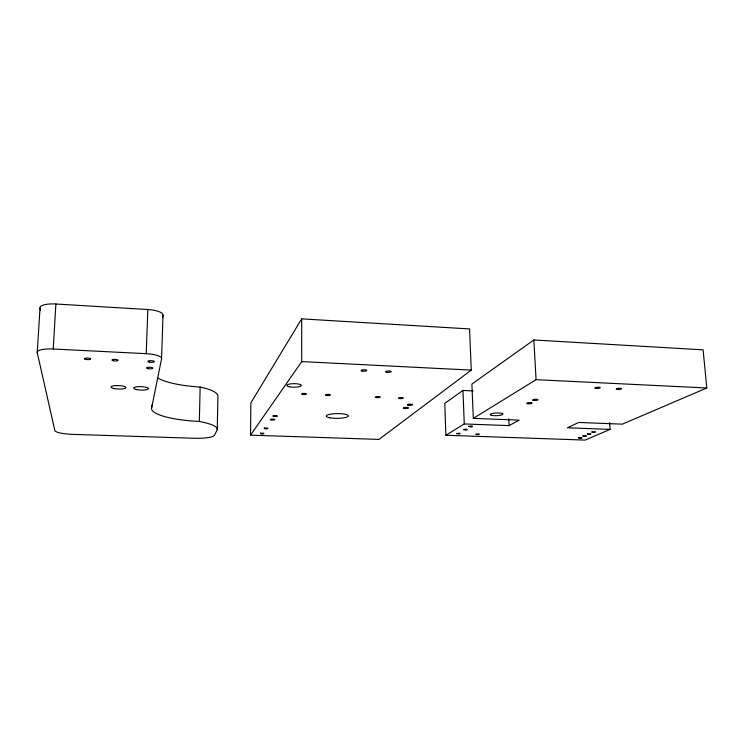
<?xml version="1.0" encoding="UTF-8"?>
<svg xmlns="http://www.w3.org/2000/svg" width="744" height="744" viewBox="0 0 744 744"><rect width="100%" height="100%" fill="white"/><g stroke="black" fill="none" stroke-linecap="round" stroke-linejoin="round"><path stroke-width="1.12" d="M250.523 435.156L250.886 402.829L301.701 318.869L469.566 328.932L471.259 370.112L379.003 439.406L250.523 435.156L301.729 361.593L301.701 318.869M217.257 429.827A48.546 9.644 1.3 0 0 199.336 421.476A56.126 12.23 1.1 0 1 151.72 407.563L161.578 358.701L163.001 315.279A15.894 4.78 3 0 0 147.833 309.523L55.884 304.008A16.563 4.864 4.5 0 0 40.018 308.035L37.228 352.572L54.842 430.553A17.279 3.274 2.3 0 0 72.633 434.366L194.221 438.263A18.749 3.646 1 0 0 214.374 435.324L217.257 429.827L217.899 396.654A48.165 11.048 1.7 0 0 200.145 387.047A55.651 13.987 1.4 0 1 157.895 378.119M199.336 421.476L200.145 387.047M151.72 407.563L151.795 405.285M161.578 358.701A16.061 4.194 2.4 0 0 146.215 353.679L147.833 309.523M37.228 352.572A16.731 4.269 3.7 0 1 53.233 349.01L55.884 304.008M162.592 317.548L163.001 315.279M473.231 390.898L462.963 390.433L444.782 403.378L445.889 435.268L585.128 440.085L610.099 429.39L609.596 422.453M610.099 429.39L567.421 427.8L578.739 422.462L622.328 424.154L706.8 387.987L703.099 349.838L533.839 339.98L471.891 384.081L473.305 418.37L519.145 420.155L509.101 425.615L464.275 423.941L445.889 435.268M473.305 418.37L536.08 379.673L706.8 387.987M53.233 349.01L146.215 353.679M301.729 361.593L471.259 370.112M40.018 308.035L40.455 310.313M533.839 339.98L536.08 379.673M508.766 418.751L509.101 425.615M462.963 390.433L464.275 423.941M456.788 433.566C460.387 435.231 461.959 432.115 456.788 433.566M463.512 429.521C467.065 431.371 469.669 428.116 463.512 429.521M468.729 426.377C472.282 428.293 474.998 424.945 468.729 426.377M475.993 434.245C479.48 435.882 481.201 432.794 475.993 434.245M578.572 437.844C581.12 439.49 585.091 436.663 578.572 437.844M582.915 435.928C585.454 437.621 589.518 434.738 582.915 435.928M587.341 433.994C589.871 435.705 594.038 432.776 587.341 433.994M591.852 432.013C594.372 433.761 598.641 430.776 591.852 432.013M264.306 428.07C264.65 430.172 272.239 427.54 264.306 428.07M260.474 433.241C260.846 435.24 268.212 432.738 260.474 433.241M137.11 389.679A7.394 1.721 2.1 0 0 148.437 388.684A7.394 1.721 2.1 0 0 137.631 386.713A7.394 1.721 2.1 0 0 137.11 389.679M114.632 388.656A7.468 1.73 2.4 0 0 125.941 387.652A7.468 1.73 2.4 0 0 114.883 385.662A7.468 1.73 2.4 0 0 114.632 388.656M84.965 359.101A3.088 0.79 3.2 0 0 90.303 359.361A3.088 0.79 3.2 0 0 87.578 358.041A3.088 0.79 3.2 0 0 84.965 359.101M113.479 360.766A3.05 0.781 2.8 0 0 118.082 360.31A3.05 0.781 2.8 0 0 113.544 359.408A3.05 0.781 2.8 0 0 113.479 360.766M147.963 368.661A3.162 0.8 2.2 0 0 152.827 368.196A3.162 0.8 2.2 0 0 148.205 367.285A3.162 0.8 2.2 0 0 147.963 368.661M149.367 362.133A3.236 0.837 2.3 0 0 154.343 361.649A3.236 0.837 2.3 0 0 149.618 360.691A3.236 0.837 2.3 0 0 149.367 362.133M329.815 417.775A11.039 2.372 -0.5 0 0 348.099 416.408A11.039 2.372 -0.5 0 0 334.121 413.729A11.039 2.372 -0.5 0 0 329.815 417.775M289.407 386.778A7.263 1.767 0.1 0 0 301.264 385.773A7.263 1.767 0.1 0 0 291.685 383.764A7.263 1.767 0.1 0 0 289.407 386.778M362.012 371.042A2.827 0.725 -0.9 0 0 366.718 370.624A2.827 0.725 -0.9 0 0 363.202 369.796A2.827 0.725 -0.9 0 0 362.012 371.042M386.368 372.223A2.809 0.716 -1.3 0 0 391.084 371.814A2.809 0.716 -1.3 0 0 387.661 370.996A2.809 0.716 -1.3 0 0 386.368 372.223M408.047 405.22A2.651 0.595 -1.5 0 0 412.511 404.866A2.651 0.595 -1.5 0 0 409.349 404.197A2.651 0.595 -1.5 0 0 408.047 405.22M403.983 408.428A2.613 0.577 -1.4 0 0 408.382 408.093A2.613 0.577 -1.4 0 0 405.248 407.442A2.613 0.577 -1.4 0 0 403.983 408.428M399.156 398.514A2.427 0.558 -1.4 0 0 403.229 398.189A2.427 0.558 -1.4 0 0 400.309 397.556A2.427 0.558 -1.4 0 0 399.156 398.514M326.291 395.399A2.465 0.577 -0.4 0 0 330.355 395.064A2.465 0.577 -0.4 0 0 327.183 394.413A2.465 0.577 -0.4 0 0 326.291 395.399M302.455 394.376A2.483 0.586 -0.1 0 0 306.509 394.041A2.483 0.586 -0.1 0 0 303.254 393.381A2.483 0.586 -0.1 0 0 302.455 394.376M376.101 397.529A2.437 0.567 -1.1 0 0 380.175 397.194A2.437 0.567 -1.1 0 0 377.18 396.561A2.437 0.567 -1.1 0 0 376.101 397.529M273.718 416.445A2.269 0.484 0.2 0 0 277.391 416.156A2.269 0.484 0.2 0 0 274.35 415.608A2.269 0.484 0.2 0 0 273.718 416.445M271.151 419.914A2.232 0.474 0.2 0 0 274.759 419.635A2.232 0.474 0.2 0 0 271.755 419.104A2.232 0.474 0.2 0 0 271.151 419.914M533.104 400.337A2.725 0.605 -3 0 0 537.782 399.974A2.725 0.605 -3 0 0 534.964 399.286A2.725 0.605 -3 0 0 533.104 400.337M527.301 403.657A2.688 0.586 -2.9 0 0 531.914 403.304A2.688 0.586 -2.9 0 0 529.105 402.634A2.688 0.586 -2.9 0 0 527.301 403.657M491.533 415.385A6.417 1.349 -2.5 0 0 502.516 414.585A6.417 1.349 -2.5 0 0 495.569 413.041A6.417 1.349 -2.5 0 0 491.533 415.385M595.34 388.349A2.678 0.605 -3.9 0 0 599.971 387.987A2.678 0.605 -3.9 0 0 597.404 387.271A2.678 0.605 -3.9 0 0 595.34 388.349M616.646 389.354A2.678 0.595 -4.1 0 0 621.277 388.991A2.678 0.595 -4.1 0 0 618.794 388.294A2.678 0.595 -4.1 0 0 616.646 389.354"/></g></svg>
